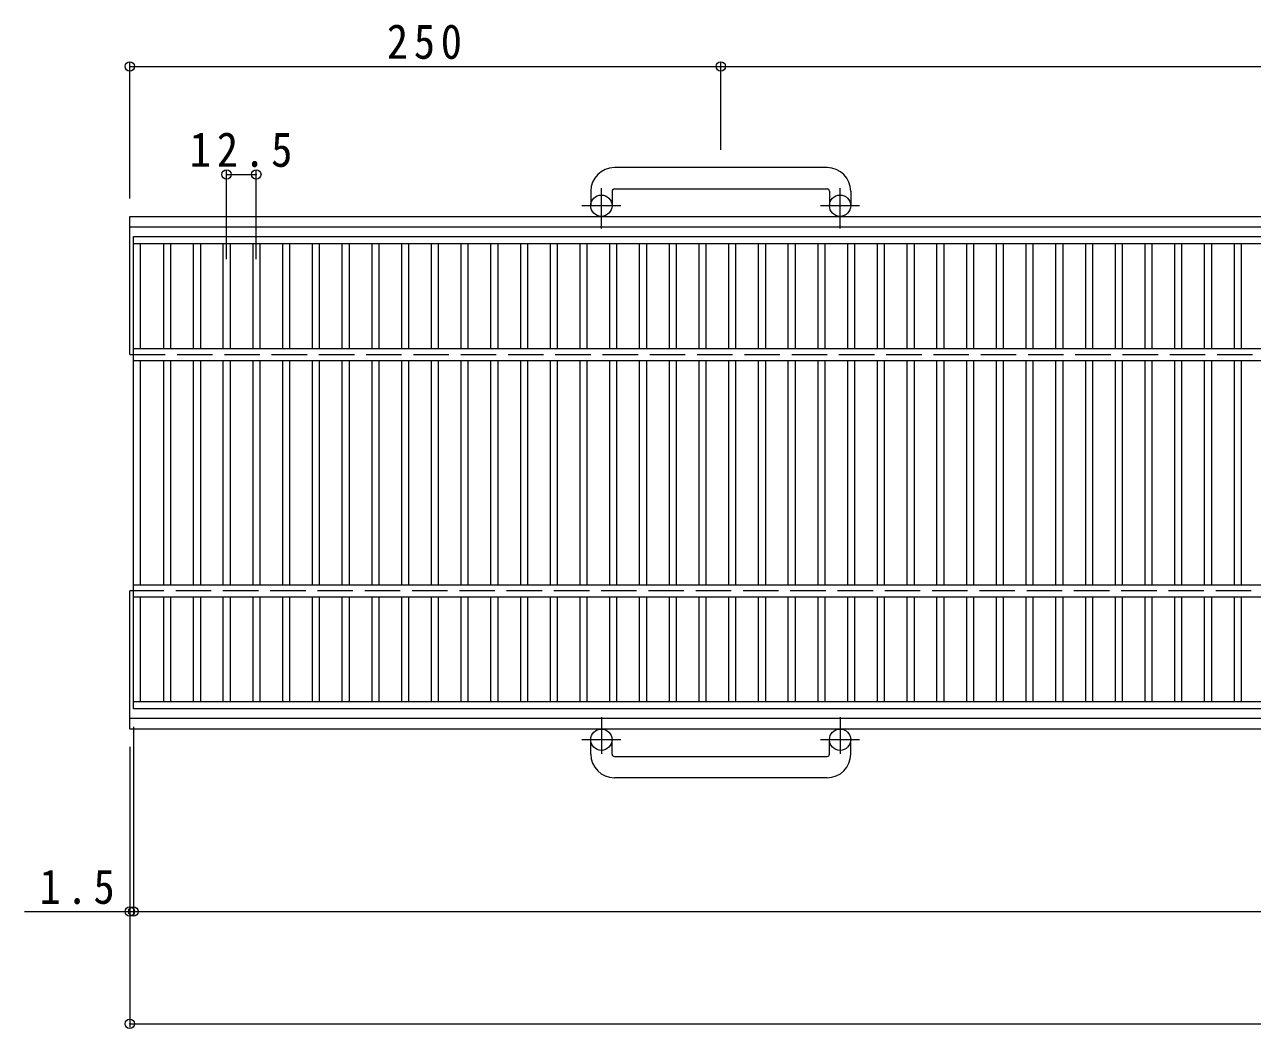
# Model space of a CAD drawing. Units: millimetres, scale not verified. Extents: x -895 to 904, y -688 to 591.
# Drawn here: x -895 to -376, y 39 to 464 of the extents above; entities that cross this region are included whole.
import ezdxf

# ---------------------------------------------------------------- set-up
doc = ezdxf.new("R2010")
doc.units = ezdxf.units.MM
doc.header["$LTSCALE"] = 5
doc.header["$PDMODE"] = 32
doc.header["$PDSIZE"] = 4
doc.linetypes.add('CHAIN1', pattern=[8, 5, -1, 1, -1])
doc.linetypes.add('DASHED3', pattern=[4, 3, -1])
for name, color, linetype, lineweight in [('B-1', 2, 'Continuous', 9), ('B-2', 3, 'Continuous', 9), ('B-4', 7, 'Continuous', 9)]:
    doc.layers.add(name, color=color, linetype=linetype, lineweight=lineweight)
doc.styles.add('ＭＳ ゴシック', font='')
doc.styles.get('ＭＳ ゴシック').set_extended_font_data('MS Gothic')

msp = doc.modelspace()

# ---------------------------------------------------------------- linework, layer by layer
at = {"layer": 'B-1'}
for p, q in [((-555.756, 403.393), (-645.756, 403.393)), ((-655.756, 393.393), (-655.756, 387.293)), ((-646.757, 393.393), (-646.757, 387.293)), ((-645.756, 394.393), (-555.756, 394.393)), ((-554.757, 393.393), (-554.757, 387.293)), ((-545.756, 393.393), (-545.756, 387.293)), ((-850.757, 382.793), (343.663, 382.793)), ((-850.757, 324.293), (-850.757, 382.793)), ((-850.757, 378.293), (343.663, 378.293)), ((-850.757, 165.792), (-850.757, 224.292)), ((343.663, 170.292), (-850.757, 170.292)), ((343.663, 165.792), (-850.757, 165.792)), ((-655.756, 155.193), (-655.756, 161.293)), ((-646.757, 155.193), (-646.757, 161.293)), ((-554.757, 155.193), (-554.757, 161.293)), ((-545.756, 155.193), (-545.756, 161.293)), ((-645.756, 154.193), (-555.756, 154.193)), ((-555.756, 145.193), (-645.756, 145.193))]:
    msp.add_line(p, q, dxfattribs=at)
at = {"layer": 'B-1', "linetype": 'CHAIN1'}
for p, q in [((-651.257, 377.686), (-651.257, 394.783)), ((-550.256, 377.686), (-550.256, 394.783)), ((-643.094, 387.293), (-659.501, 387.293)), ((-542.093, 387.293), (-558.5, 387.293)), ((-651.257, 170.9), (-651.257, 155.303)), ((-550.256, 170.9), (-550.256, 155.303)), ((-643.094, 161.293), (-659.501, 161.293)), ((-542.093, 161.293), (-558.5, 161.293))]:
    msp.add_line(p, q, dxfattribs=at)
at = {"layer": 'B-1', "linetype": 'DASHED3'}
for p, q in [((-850.757, 324.293), (343.663, 324.293)), ((343.663, 224.292), (-850.757, 224.292))]:
    msp.add_line(p, q, dxfattribs=at)
at = {"layer": 'B-1'}
for centre in [(-651.257, 387.293), (-550.257, 387.293), (-651.257, 161.293), (-550.257, 161.293)]:
    msp.add_circle(centre, 4.5, dxfattribs=at)
for centre, radius, start, end in [((-645.756, 393.393), 10, 90, 180), ((-555.756, 393.393), 10, 0, 90), ((-645.756, 393.393), 1, 90, 180), ((-555.756, 393.393), 1, 0, 90), ((-645.756, 155.193), 10, 180, 270), ((-645.756, 155.193), 1, 180, 270), ((-555.756, 155.193), 10, 270, 0), ((-555.756, 155.193), 1, 270, 0)]:
    msp.add_arc(centre, radius, start, end, dxfattribs=at)
at = {"layer": 'B-2'}
for p, q in [((-849.257, 374.293), (147.744, 374.293)), ((-849.257, 174.293), (-849.257, 374.293)), ((-849.257, 371.293), (147.744, 371.293)), ((-846.256, 326.793), (-846.256, 371.293)), ((-836.496, 371.293), (-836.496, 326.793)), ((-833.496, 371.293), (-833.496, 326.793)), ((-823.916, 371.293), (-823.916, 326.793)), ((-820.916, 371.293), (-820.916, 326.793)), ((-811.336, 371.293), (-811.336, 326.793)), ((-808.336, 371.293), (-808.336, 326.793)), ((-798.756, 371.293), (-798.756, 326.793)), ((-795.756, 371.293), (-795.756, 326.793)), ((-786.176, 371.293), (-786.176, 326.793)), ((-783.176, 371.293), (-783.176, 326.793)), ((-773.596, 371.293), (-773.596, 326.793)), ((-770.597, 371.293), (-770.597, 326.793)), ((-761.016, 371.293), (-761.016, 326.793)), ((-758.016, 371.293), (-758.016, 326.793)), ((-748.436, 371.293), (-748.436, 326.793)), ((-745.436, 371.293), (-745.436, 326.793)), ((-735.856, 371.293), (-735.856, 326.793)), ((-732.856, 371.293), (-732.856, 326.793)), ((-723.276, 371.293), (-723.276, 326.793)), ((-720.276, 371.293), (-720.276, 326.793)), ((-710.696, 371.293), (-710.696, 326.793)), ((-707.696, 371.293), (-707.696, 326.793)), ((-698.116, 371.293), (-698.116, 326.793)), ((-695.116, 371.293), (-695.116, 326.793)), ((-685.536, 371.293), (-685.536, 326.793)), ((-682.536, 371.293), (-682.536, 326.793)), ((-672.956, 371.293), (-672.956, 326.793)), ((-669.956, 371.293), (-669.956, 326.793)), ((-660.376, 371.293), (-660.376, 326.793)), ((-657.376, 371.293), (-657.376, 326.793)), ((-647.796, 371.293), (-647.796, 326.793)), ((-644.796, 371.293), (-644.796, 326.793)), ((-635.216, 371.293), (-635.216, 326.793)), ((-632.216, 371.293), (-632.216, 326.793)), ((-622.636, 371.293), (-622.636, 326.793)), ((-619.636, 371.293), (-619.636, 326.793)), ((-610.056, 371.293), (-610.056, 326.793)), ((-607.056, 371.293), (-607.056, 326.793)), ((-597.476, 371.293), (-597.476, 326.793)), ((-594.476, 371.293), (-594.476, 326.793)), ((-584.896, 371.293), (-584.896, 326.793)), ((-581.896, 371.293), (-581.896, 326.793)), ((-572.316, 371.293), (-572.316, 326.793)), ((-569.316, 371.293), (-569.316, 326.793)), ((-559.736, 371.293), (-559.736, 326.793)), ((-556.736, 371.293), (-556.736, 326.793)), ((-547.156, 371.293), (-547.156, 326.793)), ((-544.156, 371.293), (-544.156, 326.793)), ((-534.576, 371.293), (-534.576, 326.793)), ((-531.576, 371.293), (-531.576, 326.793)), ((-521.996, 371.293), (-521.996, 326.793)), ((-518.996, 371.293), (-518.996, 326.793)), ((-509.416, 371.293), (-509.416, 326.793)), ((-506.416, 371.293), (-506.416, 326.793)), ((-496.836, 371.293), (-496.836, 326.793)), ((-493.836, 371.293), (-493.836, 326.793)), ((-484.256, 371.293), (-484.256, 326.793)), ((-481.256, 371.293), (-481.256, 326.793)), ((-471.676, 371.293), (-471.676, 326.793)), ((-468.676, 371.293), (-468.676, 326.793)), ((-459.096, 371.293), (-459.096, 326.793)), ((-456.096, 371.293), (-456.096, 326.793)), ((-446.516, 371.293), (-446.516, 326.793)), ((-443.516, 371.293), (-443.516, 326.793)), ((-433.936, 371.293), (-433.936, 326.793)), ((-430.936, 371.293), (-430.936, 326.793)), ((-421.356, 371.293), (-421.356, 326.793)), ((-418.356, 371.293), (-418.356, 326.793)), ((-408.776, 371.293), (-408.776, 326.793)), ((-405.776, 371.293), (-405.776, 326.793)), ((-396.196, 371.293), (-396.196, 326.793)), ((-393.196, 371.293), (-393.196, 326.793)), ((-383.616, 371.293), (-383.616, 326.793)), ((-380.616, 371.293), (-380.616, 326.793)), ((-849.257, 326.793), (147.744, 326.793)), ((-849.257, 321.793), (147.744, 321.793)), ((-846.256, 226.793), (-846.256, 321.793)), ((-836.496, 321.793), (-836.496, 226.793)), ((-833.496, 321.793), (-833.496, 226.793)), ((-823.916, 321.793), (-823.916, 226.793)), ((-820.916, 321.793), (-820.916, 226.793)), ((-811.336, 321.793), (-811.336, 226.793)), ((-808.336, 321.793), (-808.336, 226.793)), ((-798.756, 321.793), (-798.756, 226.793)), ((-795.756, 321.793), (-795.756, 226.793)), ((-786.176, 321.793), (-786.176, 226.793)), ((-783.176, 321.793), (-783.176, 226.793)), ((-773.596, 321.793), (-773.596, 226.793)), ((-770.597, 321.793), (-770.597, 226.793)), ((-761.016, 321.793), (-761.016, 226.793)), ((-758.016, 321.793), (-758.016, 226.793)), ((-748.436, 321.793), (-748.436, 226.793)), ((-745.436, 321.793), (-745.436, 226.793)), ((-735.856, 321.793), (-735.856, 226.793)), ((-732.856, 321.793), (-732.856, 226.793)), ((-723.276, 321.793), (-723.276, 226.793)), ((-720.276, 321.793), (-720.276, 226.793)), ((-710.696, 321.793), (-710.696, 226.793)), ((-707.696, 321.793), (-707.696, 226.793)), ((-698.116, 321.793), (-698.116, 226.793)), ((-695.116, 321.793), (-695.116, 226.793)), ((-685.536, 321.793), (-685.536, 226.793)), ((-682.536, 321.793), (-682.536, 226.793)), ((-672.956, 321.793), (-672.956, 226.793)), ((-669.956, 321.793), (-669.956, 226.793)), ((-660.376, 321.793), (-660.376, 226.793)), ((-657.376, 321.793), (-657.376, 226.793)), ((-647.796, 321.793), (-647.796, 226.793)), ((-644.796, 321.793), (-644.796, 226.793)), ((-635.216, 321.793), (-635.216, 226.793)), ((-632.216, 321.793), (-632.216, 226.793)), ((-622.636, 321.793), (-622.636, 226.793)), ((-619.636, 321.793), (-619.636, 226.793)), ((-610.056, 321.793), (-610.056, 226.793)), ((-607.056, 321.793), (-607.056, 226.793)), ((-597.476, 321.793), (-597.476, 226.793)), ((-594.476, 321.793), (-594.476, 226.793)), ((-584.896, 321.793), (-584.896, 226.793)), ((-581.896, 321.793), (-581.896, 226.793)), ((-572.316, 321.793), (-572.316, 226.793)), ((-569.316, 321.793), (-569.316, 226.793)), ((-559.736, 321.793), (-559.736, 226.793)), ((-556.736, 321.793), (-556.736, 226.793)), ((-547.156, 321.793), (-547.156, 226.793)), ((-544.156, 321.793), (-544.156, 226.793)), ((-534.576, 321.793), (-534.576, 226.793)), ((-531.576, 321.793), (-531.576, 226.793)), ((-521.996, 321.793), (-521.996, 226.793)), ((-518.996, 321.793), (-518.996, 226.793)), ((-509.416, 321.793), (-509.416, 226.793)), ((-506.416, 321.793), (-506.416, 226.793)), ((-496.836, 321.793), (-496.836, 226.793)), ((-493.836, 321.793), (-493.836, 226.793)), ((-484.256, 321.793), (-484.256, 226.793)), ((-481.256, 321.793), (-481.256, 226.793)), ((-471.676, 321.793), (-471.676, 226.793)), ((-468.676, 321.793), (-468.676, 226.793)), ((-459.096, 321.793), (-459.096, 226.793)), ((-456.096, 321.793), (-456.096, 226.793)), ((-446.516, 321.793), (-446.516, 226.793)), ((-443.516, 321.793), (-443.516, 226.793)), ((-433.936, 321.793), (-433.936, 226.793)), ((-430.936, 321.793), (-430.936, 226.793)), ((-421.356, 321.793), (-421.356, 226.793)), ((-418.356, 321.793), (-418.356, 226.793)), ((-408.776, 321.793), (-408.776, 226.793)), ((-405.776, 321.793), (-405.776, 226.793)), ((-396.196, 321.793), (-396.196, 226.793)), ((-393.196, 321.793), (-393.196, 226.793)), ((-383.616, 321.793), (-383.616, 226.793)), ((-380.616, 321.793), (-380.616, 226.793)), ((-849.257, 226.793), (147.744, 226.793)), ((-849.257, 221.793), (147.744, 221.793)), ((-846.256, 177.293), (-846.256, 221.793)), ((-836.496, 221.793), (-836.496, 177.293)), ((-833.496, 221.793), (-833.496, 177.293)), ((-823.916, 221.793), (-823.916, 177.293)), ((-820.916, 221.793), (-820.916, 177.293)), ((-811.336, 221.793), (-811.336, 177.293)), ((-808.336, 221.793), (-808.336, 177.293)), ((-798.756, 221.793), (-798.756, 177.293)), ((-795.756, 221.793), (-795.756, 177.293)), ((-786.176, 221.793), (-786.176, 177.293)), ((-783.176, 221.793), (-783.176, 177.293)), ((-773.596, 221.793), (-773.596, 177.293)), ((-770.597, 221.793), (-770.597, 177.293)), ((-761.016, 221.793), (-761.016, 177.293)), ((-758.016, 221.793), (-758.016, 177.293)), ((-748.436, 221.793), (-748.436, 177.293)), ((-745.436, 221.793), (-745.436, 177.293)), ((-735.856, 221.793), (-735.856, 177.293)), ((-732.856, 221.793), (-732.856, 177.293)), ((-723.276, 221.793), (-723.276, 177.293)), ((-720.276, 221.793), (-720.276, 177.293)), ((-710.696, 221.793), (-710.696, 177.293)), ((-707.696, 221.793), (-707.696, 177.293)), ((-698.116, 221.793), (-698.116, 177.293)), ((-695.116, 221.793), (-695.116, 177.293)), ((-685.536, 221.793), (-685.536, 177.293)), ((-682.536, 221.793), (-682.536, 177.293)), ((-672.956, 221.793), (-672.956, 177.293)), ((-669.956, 221.793), (-669.956, 177.293)), ((-660.376, 221.793), (-660.376, 177.293)), ((-657.376, 221.793), (-657.376, 177.293)), ((-647.796, 221.793), (-647.796, 177.293)), ((-644.796, 221.793), (-644.796, 177.293)), ((-635.216, 221.793), (-635.216, 177.293)), ((-632.216, 221.793), (-632.216, 177.293)), ((-622.636, 221.793), (-622.636, 177.293)), ((-619.636, 221.793), (-619.636, 177.293)), ((-610.056, 221.793), (-610.056, 177.293)), ((-607.056, 221.793), (-607.056, 177.293)), ((-597.476, 221.793), (-597.476, 177.293)), ((-594.476, 221.793), (-594.476, 177.293)), ((-584.896, 221.793), (-584.896, 177.293)), ((-581.896, 221.793), (-581.896, 177.293)), ((-572.316, 221.793), (-572.316, 177.293)), ((-569.316, 221.793), (-569.316, 177.293)), ((-559.736, 221.793), (-559.736, 177.293)), ((-556.736, 221.793), (-556.736, 177.293)), ((-547.156, 221.793), (-547.156, 177.293)), ((-544.156, 221.793), (-544.156, 177.293)), ((-534.576, 221.793), (-534.576, 177.293)), ((-531.576, 221.793), (-531.576, 177.293)), ((-521.996, 221.793), (-521.996, 177.293)), ((-518.996, 221.793), (-518.996, 177.293)), ((-509.416, 221.793), (-509.416, 177.293)), ((-506.416, 221.793), (-506.416, 177.293)), ((-496.836, 221.793), (-496.836, 177.293)), ((-493.836, 221.793), (-493.836, 177.293)), ((-484.256, 221.793), (-484.256, 177.293)), ((-481.256, 221.793), (-481.256, 177.293)), ((-471.676, 221.793), (-471.676, 177.293)), ((-468.676, 221.793), (-468.676, 177.293)), ((-459.096, 221.793), (-459.096, 177.293)), ((-456.096, 221.793), (-456.096, 177.293)), ((-446.516, 221.793), (-446.516, 177.293)), ((-443.516, 221.793), (-443.516, 177.293)), ((-433.936, 221.793), (-433.936, 177.293)), ((-430.936, 221.793), (-430.936, 177.293)), ((-421.356, 221.793), (-421.356, 177.293)), ((-418.356, 221.793), (-418.356, 177.293)), ((-408.776, 221.793), (-408.776, 177.293)), ((-405.776, 221.793), (-405.776, 177.293)), ((-396.196, 221.793), (-396.196, 177.293)), ((-393.196, 221.793), (-393.196, 177.293)), ((-383.616, 221.793), (-383.616, 177.293)), ((-380.616, 221.793), (-380.616, 177.293)), ((147.744, 177.293), (-849.257, 177.293)), ((147.744, 174.293), (-849.257, 174.293))]:
    msp.add_line(p, q, dxfattribs=at)
at = {"layer": 'B-4'}
for p, q in [((-850.757, 390.293), (-850.757, 447.722)), ((-600.756, 410.893), (-600.756, 447.722)), ((-850.757, 446.222), (-600.756, 446.222)), ((-600.756, 446.222), (-100.756, 446.222)), ((-809.836, 364.645), (-809.836, 402.016)), ((-809.836, 400.516), (-797.256, 400.516)), ((-797.256, 364.645), (-797.256, 402.016)), ((-849.257, 166.793), (-849.257, 87.081)), ((-850.757, 158.292), (-850.757, 39.587)), ((-895.284, 88.581), (147.744, 88.581)), ((-850.757, 41.087), (343.663, 41.087))]:
    msp.add_line(p, q, dxfattribs=at)
for p in [(-850.757, 446.222), (-600.756, 446.222), (-809.836, 400.516), (-797.256, 400.516), (-850.757, 88.581), (-849.257, 88.581), (-850.757, 41.087)]:
    msp.add_point(p, dxfattribs=at)

# ---------------------------------------------------------------- texts
at = {"layer": 'B-4', "color": 2, "char_height": 14.66, "attachment_point": 7, "style": 'ＭＳ ゴシック'}
for s, insert in [('\\T1.27;\\W0.9;250', (-742.006, 449.222)), ('\\T1.28;\\W0.9;12.5', (-825.421, 403.516)), ('\\T1.27;\\W0.9;1.5', (-888.935, 91.581))]:
    msp.add_mtext(s, dxfattribs=dict(at, insert=insert))

doc.saveas('drawing.dxf')
